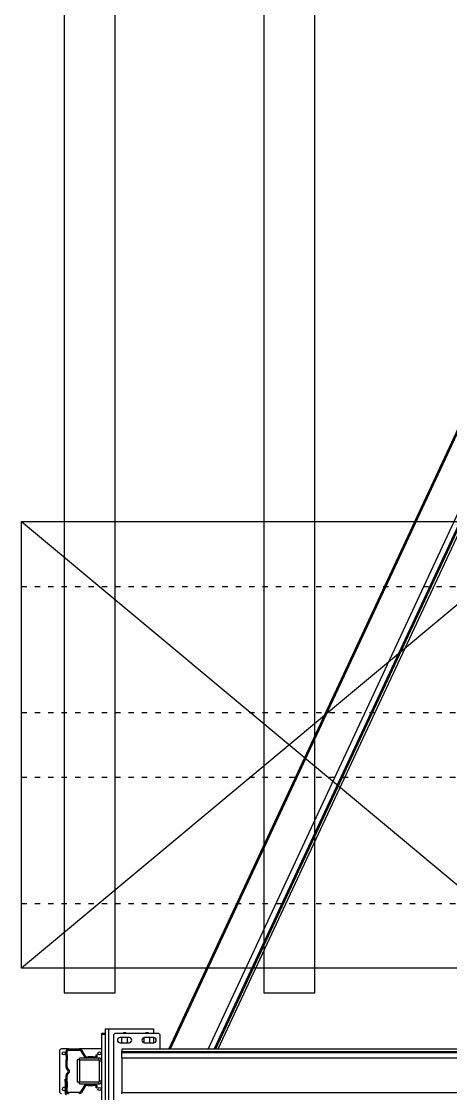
# Model space of a CAD drawing. Header units: millimetres. Extents: x 6622 to 532820, y 3370 to 359312.
# Drawn here: x 469000 to 469961, y 310840 to 313241 of the extents above; entities that cross this region are included whole.
import ezdxf

# ---------------------------------------------------------------- set-up
doc = ezdxf.new("R2010")
doc.units = ezdxf.units.MM
doc.linetypes.add('ACAD_ISO03W100', pattern=[30, 12, -18])

# ---------------------------------------------------------------- blocks, each defined once
blk = doc.blocks.new('A$C6F3A12F4')
at = {"color": 2, "linetype": 'Continuous', "lineweight": 25}
for p, q in [((3685.7, 3475), (3685.7, 225)), ((3691.1, 225), (3691.1, 3475)), ((3693.7, 3475), (3693.7, 225)), ((3705.7, 3475), (3705.7, 225)), ((3783.1, 225), (3783.1, 3475)), ((3685.7, 431.5), (1912, 1258.6)), ((1913.1, 1261), (3685.7, 434.4)), ((1915.3, 1265.9), (3685.7, 440.3)), ((3685.7, 418.3), (1906.9, 1247.7)), ((1874.2, 1177.6), (3685.7, 332.9)), ((3685.7, 330), (1873.1, 1175.2)), ((3640.2, 296.1), (3650.7, 296.1)), ((3640.2, 196.1), (3640.2, 296.1)), ((3653.7, 311), (3650.7, 308)), ((3650.7, 308), (3650.7, 209)), ((3685.7, 311), (3653.7, 311)), ((3659.7, 296.1), (3671.7, 296.1)), ((3659.7, 296), (3659.7, 276)), ((3671.7, 276), (3671.7, 296)), ((3659.7, 287.1), (3671.7, 287.1)), ((3671.6, 275.1), (3659.8, 275.1)), ((3659.7, 241), (3659.7, 221)), ((3671.7, 221), (3671.7, 241)), ((3659.7, 237.1), (3671.7, 237.1)), ((3671.7, 225.1), (3659.7, 225.1)), ((3685.7, 225), (3691.1, 225)), ((3693.7, 225), (3691.1, 225)), ((3705.7, 225), (3693.7, 225)), ((3705.7, 225), (3783.1, 225)), ((3785.7, 225), (3783.1, 225)), ((3640.2, 188.1), (3640.2, 196.1)), ((3900.2, 196.1), (3640.2, 196.1)), ((3650.7, 209), (3653.7, 206)), ((3653.7, 206), (3817.7, 206)), ((3900.2, 188.1), (3640.2, 188.1)), ((3649.7, 180.1), (3649.7, 188.1)), ((3652.7, 180.1), (3649.7, 180.1)), ((3652.7, 188.1), (3652.7, 180.1)), ((3816.7, 180.1), (3652.7, 180.1)), ((3685.2, 180), (3685.2, 129.9)), ((3700.2, 170), (3698.2, 170)), ((3698.2, 167.5), (3698.2, 170)), ((3700.2, 167.5), (3700.2, 170)), ((3710.7, 173.1), (3705.7, 173.1)), ((3705.7, 173.1), (3705.7, 130.1)), ((3710.7, 173.1), (3710.7, 130.1)), ((3712.7, 180.1), (3712.7, 175.1)), ((3756.7, 175.1), (3712.7, 175.1)), ((3756.7, 175.1), (3756.7, 180.1)), ((3763.7, 173.1), (3758.7, 173.1)), ((3758.7, 130.1), (3758.7, 173.1)), ((3763.7, 130.1), (3763.7, 173.1)), ((3770.2, 170), (3770.2, 167.5)), ((3772.2, 170), (3770.2, 170)), ((3772.2, 170), (3772.2, 167.5)), ((3700.2, 167.5), (3698.2, 167.5)), ((3705.7, 164.5), (3703.2, 164.5)), ((3703.2, 160.5), (3703.2, 164.5)), ((3705.7, 160.5), (3703.2, 160.5)), ((3703.2, 160.5), (3703.2, 149.7)), ((3703.2, 149.7), (3705.7, 149.7)), ((3703.2, 145.7), (3703.2, 149.7)), ((3703.2, 145.7), (3705.7, 145.7)), ((3764.7, 164.5), (3764.7, 160.5)), ((3767.2, 164.5), (3764.7, 164.5)), ((3767.2, 160.5), (3764.7, 160.5)), ((3764.7, 149.7), (3764.7, 160.5)), ((3764.7, 149.7), (3764.7, 145.7)), ((3764.7, 149.7), (3767.2, 149.7)), ((3764.7, 145.7), (3767.2, 145.7)), ((3767.2, 164.5), (3767.2, 160.5)), ((3767.2, 149.7), (3767.2, 160.5)), ((3767.2, 149.7), (3767.2, 145.7)), ((3772.2, 167.5), (3770.2, 167.5)), ((3687.7, 129.9), (3685.2, 129.9)), ((3685.2, 105.5), (3685.2, 129.9)), ((3687.7, 105.5), (3687.7, 129.9)), ((3687.8, 134.6), (3701.8, 143.1)), ((3687.8, 134.6), (3689.1, 132.5)), ((3689.1, 132.5), (3703.1, 141)), ((3703.1, 141), (3701.8, 143.1)), ((3710.7, 130.1), (3705.7, 130.1)), ((3709.7, 130.1), (3759.7, 130.1)), ((3709.7, 130.1), (3709.7, 125.1)), ((3709.7, 125.1), (3759.7, 125.1)), ((3763.7, 130.1), (3758.7, 130.1)), ((3759.7, 130.1), (3759.7, 125.1)), ((3768.6, 143.1), (3767.3, 141)), ((3767.3, 141), (3781.3, 132.5)), ((3768.6, 143.1), (3782.6, 134.6)), ((3781.3, 132.5), (3782.6, 134.6)), ((3782.7, 129.9), (3782.7, 105.5)), ((3785.2, 129.9), (3782.7, 129.9)), ((3685.2, 105.5), (3685.2, 90)), ((3685.2, 105.5), (3687.7, 105.5)), ((3690.7, 102.5), (3690.7, 100)), ((3699.8, 102.5), (3690.7, 102.5)), ((3699.8, 100), (3690.7, 100)), ((3699.8, 102.5), (3699.8, 100)), ((3699.8, 102.5), (3710.6, 102.5)), ((3699.8, 100), (3710.6, 100)), ((3710.6, 100), (3710.6, 102.5)), ((3725.8, 102.5), (3710.6, 102.5)), ((3725.8, 100), (3710.6, 100)), ((3725.8, 100), (3725.8, 102.5)), ((3731.8, 106.5), (3727.6, 103.2)), ((3727.6, 103.2), (3729.2, 101.2)), ((3733.3, 104.5), (3729.2, 101.2)), ((3733.3, 104.5), (3731.8, 106.5)), ((3738.6, 106.5), (3737.1, 104.5)), ((3741.2, 101.2), (3737.1, 104.5)), ((3742.8, 103.2), (3738.6, 106.5)), ((3741.2, 101.2), (3742.8, 103.2)), ((3744.6, 102.5), (3744.6, 100)), ((3759.8, 102.5), (3744.6, 102.5)), ((3759.8, 100), (3744.6, 100)), ((3753.2, 98), (3753.2, 100)), ((3758.2, 98), (3753.2, 98)), ((3758.2, 100), (3758.2, 98)), ((3758.2, 98), (3784.2, 98)), ((3759.8, 102.5), (3759.8, 100)), ((3759.8, 102.5), (3770.6, 102.5)), ((3759.8, 100), (3770.6, 100)), ((3770.6, 100), (3770.6, 102.5)), ((3779.7, 102.5), (3770.6, 102.5)), ((3779.7, 100), (3770.6, 100)), ((3779.7, 100), (3779.7, 102.5)), ((3779.7, 100), (3784.2, 100)), ((3782.7, 105.5), (3785.2, 105.5)), ((3784.2, 98), (3784.2, 100)), ((3690.2, 85), (3780.2, 85))]:
    blk.add_line(p, q, dxfattribs=at)
for centre in [(3695.2, 175), (3775.2, 175), (3695.2, 95)]:
    blk.add_circle(centre, 3.5, dxfattribs=at)
for centre, radius, start, end in [((3665.7, 296), 6, 0, 180), ((3655.2, 281.1), 6, 138.5904, 221.4096), ((3665.7, 276), 6, 180, 0), ((3665.7, 241), 6, 0, 180), ((3655.2, 231.1), 6, 138.5904, 221.4096), ((3665.7, 221), 6, 180, 0), ((3700.2, 164.5), 5.5, 0, 90), ((3712.7, 173.1), 7, 90, 180), ((3712.7, 173.1), 2, 90, 180), ((3756.7, 173.1), 7, 0, 90), ((3756.7, 173.1), 2, 0, 90), ((3770.2, 164.5), 5.5, 90, 180), ((3700.2, 164.5), 3, 0, 90), ((3700.2, 145.7), 3, 301.4296, 0), ((3700.2, 145.7), 5.5, 301.4296, 0), ((3770.2, 145.7), 5.5, 180, 238.5704), ((3770.2, 164.5), 3, 90, 180), ((3770.2, 145.7), 3, 180, 238.5704), ((3690.7, 129.9), 5.5, 121.4296, 180), ((3690.7, 129.9), 3, 121.4296, 180), ((3779.7, 129.9), 3, 0, 58.5704), ((3779.7, 129.9), 5.5, 0, 58.5704), ((3690.7, 105.5), 5.5, 180, 270), ((3690.7, 105.5), 3, 180, 270), ((3725.8, 105.5), 3, 270, 308.6598), ((3725.8, 105.5), 5.5, 270, 308.6598), ((3735.2, 102.2), 5.5, 51.3402, 128.6598), ((3735.2, 102.2), 3, 51.3402, 128.6598), ((3744.6, 105.5), 5.5, 231.3402, 270), ((3744.6, 105.5), 3, 231.3402, 270), ((3775.2, 95), 3.5, 121.0027, 0), ((3775.2, 95), 3.5, 0, 58.9973), ((3779.7, 105.5), 3, 270, 0), ((3779.7, 105.5), 5.5, 270, 0), ((3784.2, 101), 3, 270, 0), ((3784.2, 101), 1, 270, 0), ((3690.2, 90), 5, 180, 270), ((3780.2, 90), 5, 270, 0)]:
    blk.add_arc(centre, radius, start, end, dxfattribs=at)
blk = doc.blocks.new('A$C2A5E29B8')
at = {"color": 3}
for p, q in [((95.4, 5126), (95.4, 0)), ((209.6, 0), (209.6, 5126)), ((542.9, 5126), (542.9, 0)), ((657.1, 0), (657.1, 5126)), ((95.4, 0), (209.6, 0)), ((542.9, 0), (657.1, 0))]:
    blk.add_line(p, q, dxfattribs=at)
at = {"color": 5}
for p, q in [((0, 1055.1), (1200, 1055.1)), ((0, 55.1), (0, 1055.1)), ((0, 1055.1), (1200, 55.1)), ((1200, 1055.1), (0, 55.1)), ((1200, 55.1), (0, 55.1))]:
    blk.add_line(p, q, dxfattribs=at)
at = {"color": 5, "linetype": 'ACAD_ISO03W100'}
for p, q in [((0, 910), (1200, 910)), ((0, 627.6), (1200, 627.6)), ((0, 482.5), (1200, 482.5)), ((0, 200.2), (1200, 200.2))]:
    blk.add_line(p, q, dxfattribs=at)

msp = doc.modelspace()

# ---------------------------------------------------------------- block references
at = {"color": 3}
msp.add_blockref('A$C2A5E29B8', (469000, 311065.654), dxfattribs=at)
at = {"color": 0, "rotation": 270}
msp.add_blockref('A$C6F3A12F4', (469000, 314625.198), dxfattribs=at)

doc.saveas('drawing.dxf')
